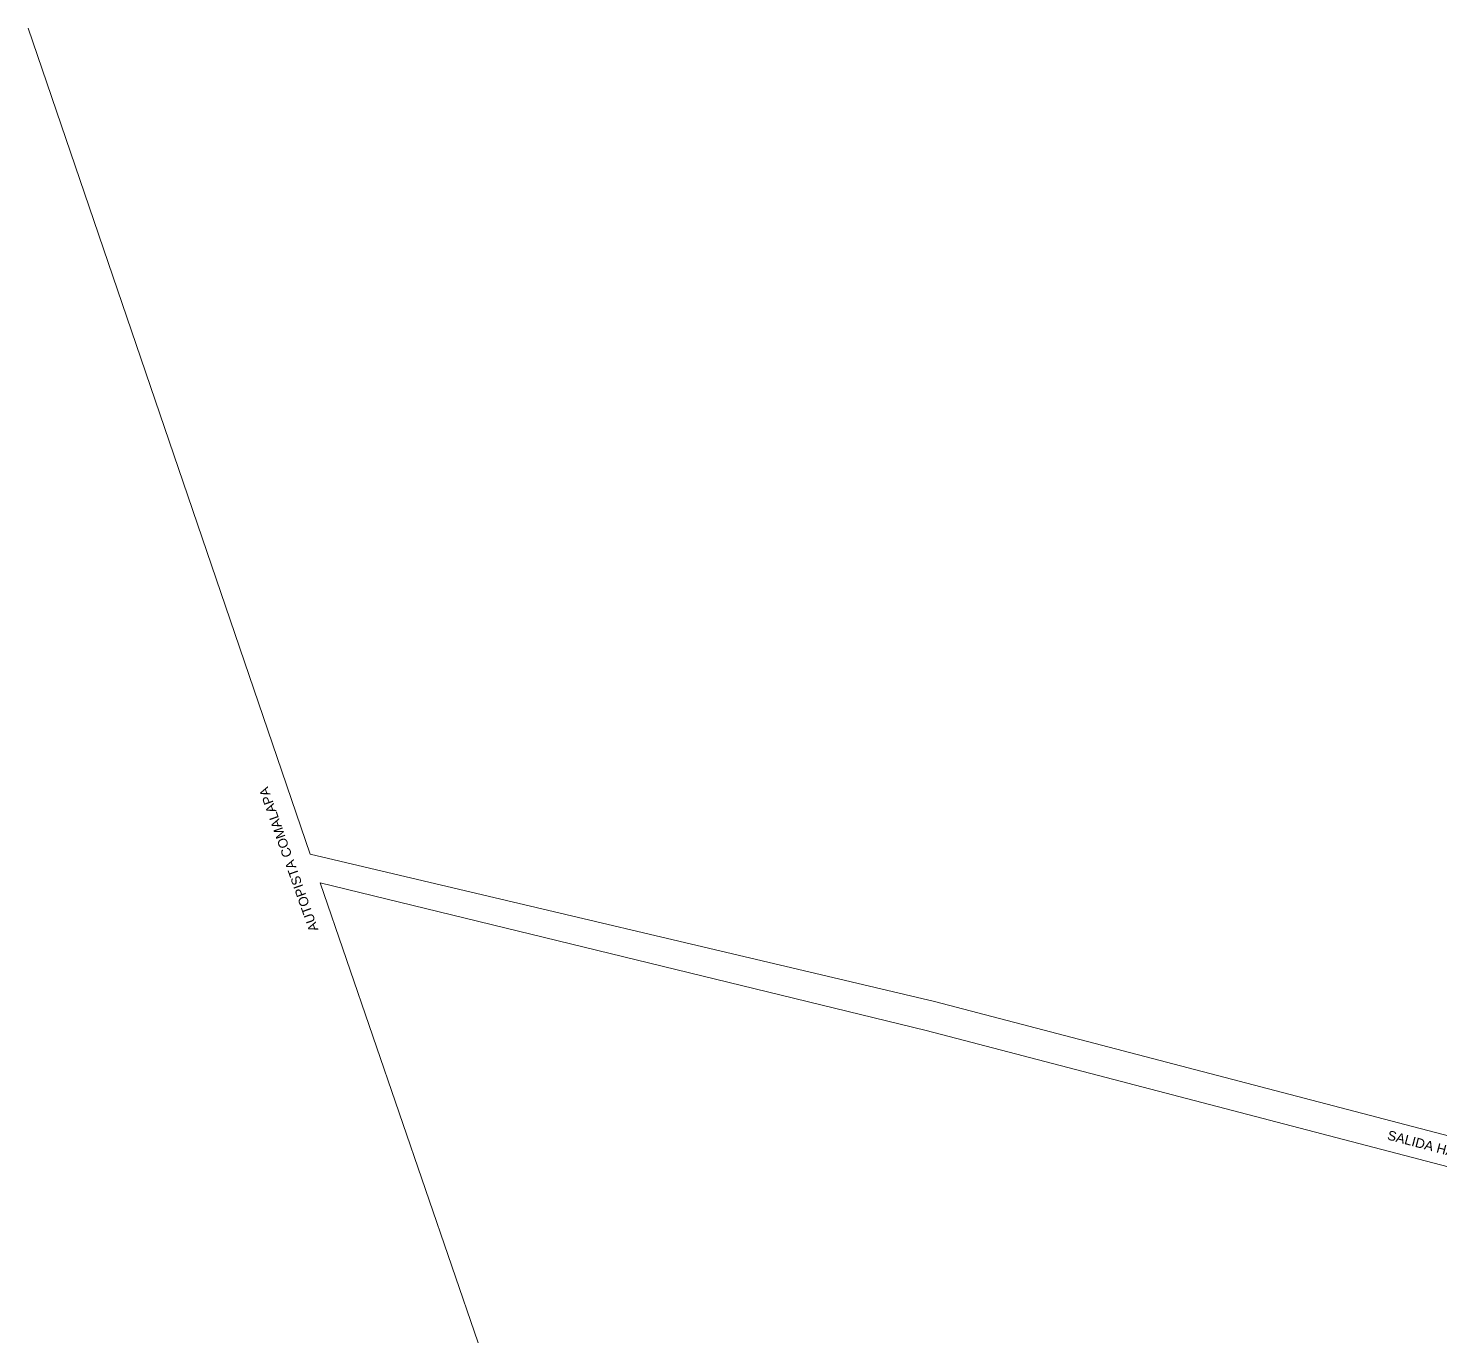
# Model space of a CAD drawing. Header units: millimetres. Extents: x 240 to 1364, y 11 to 1201.
# Drawn here: x 240.2 to 612.7, y 16 to 362.7 of the extents above; entities that cross this region are included whole.
import ezdxf

# ---------------------------------------------------------------- set-up
doc = ezdxf.new("R2010")
doc.units = ezdxf.units.MM
doc.layers.add('_ADDRESSDIBUJO', color=7, linetype='Continuous', lineweight=0)
doc.layers.add('_LOTLINE', color=252, linetype='Continuous', lineweight=0)
doc.styles.get("Standard").update_dxf_attribs({"font": 'arial.ttf'})

msp = doc.modelspace()

# ---------------------------------------------------------------- linework, layer by layer
at = {"layer": '_LOTLINE'}
for p, q in [((314.48, 144.81), (240.17, 362.69)), ((314.48, 144.81), (479.18, 105.99)), ((317.12, 137.26), (476.98, 98.3)), ((358.82, 15.96), (317.12, 137.26)), ((479.18, 105.99), (757.89, 32.96)), ((476.98, 98.3), (757.89, 24.96))]:
    msp.add_line(p, q, dxfattribs=at)

# ---------------------------------------------------------------- texts
at = {"layer": '_ADDRESSDIBUJO'}
for s, rotation, p in [('AUTOPISTA COMALAPA', 109.4885, (316.73, 124.92)), ('SALIDA HACIA AUTOPISTA COMALAPA', 345.2445, (598.38, 69.62))]:
    msp.add_text(s, height=2.5, rotation=rotation, dxfattribs=at).set_placement(p)

doc.saveas('drawing.dxf')
